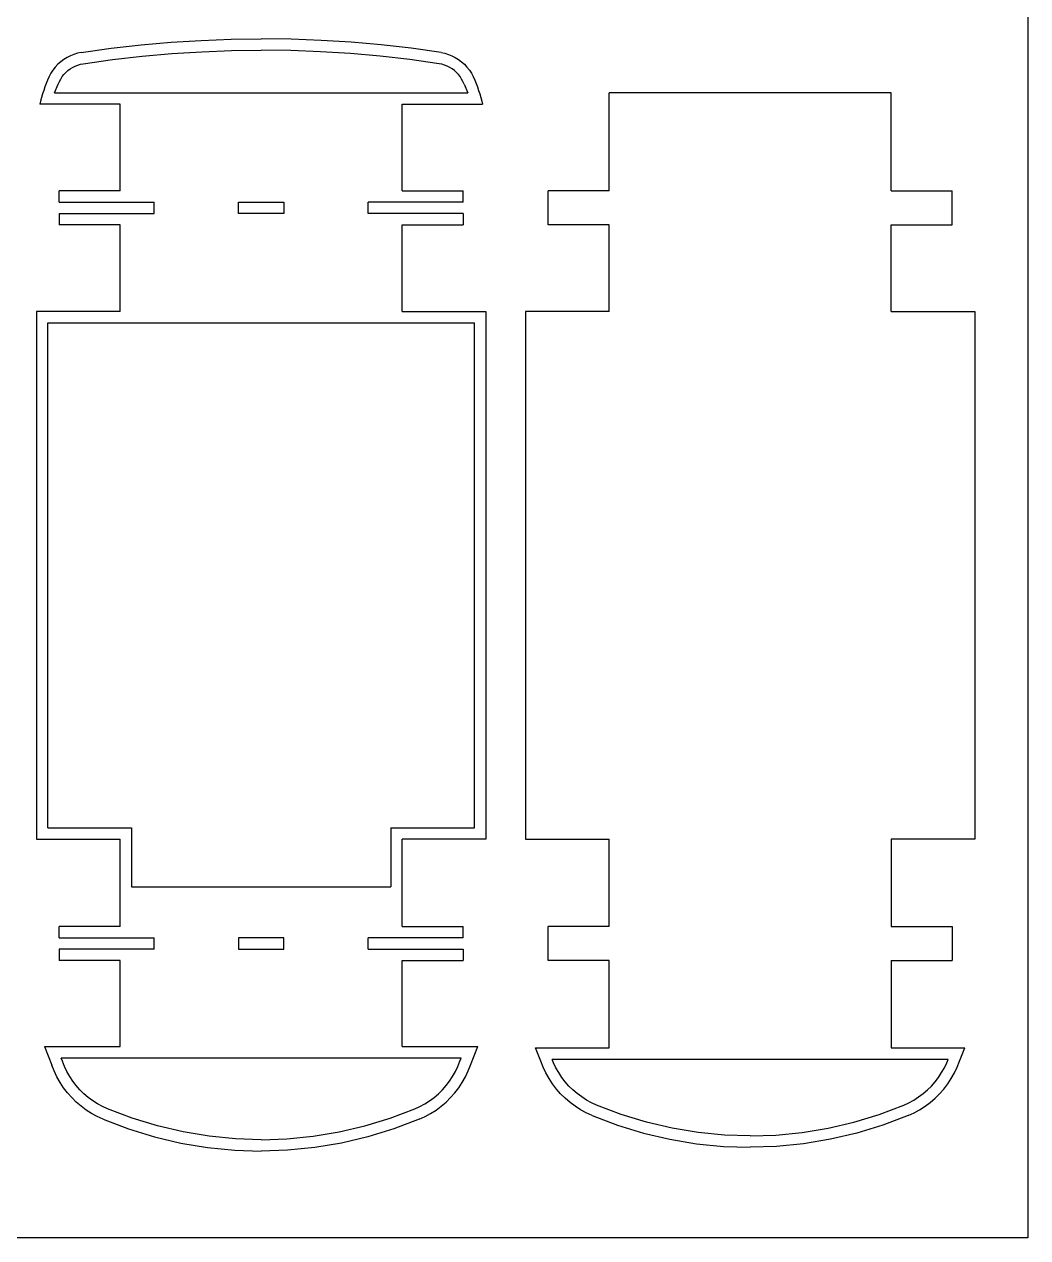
# Model space of a CAD drawing. Extents: x -24.2 to 24.2, y -5.6 to 5.6.
# Drawn here: x 18.86 to 24.15, y -5.58 to 0.82 of the extents above; entities that cross this region are included whole.
import ezdxf

# ---------------------------------------------------------------- set-up
doc = ezdxf.new("R2010")
doc.units = 0
doc.header["$MEASUREMENT"] = 0
doc.layers.get('0').update_dxf_attribs({"linetype": 'CONTINUOUS'})

msp = doc.modelspace()

# ---------------------------------------------------------------- linework, layer by layer
for p, q in [((24.1509, 5.583), (24.1509, -5.583)), ((19.3147, 0.6963), (19.4726, 0.7143)), ((19.4726, 0.7143), (19.6309, 0.7283)), ((19.6309, 0.7283), (19.7896, 0.7383)), ((19.7896, 0.7383), (19.9484, 0.7443)), ((19.9484, 0.7443), (20.1064, 0.7463)), ((20.2643, 0.7443), (20.1064, 0.7463)), ((20.4232, 0.7383), (20.2643, 0.7443)), ((20.5818, 0.7283), (20.4232, 0.7383)), ((20.7401, 0.7143), (20.5818, 0.7283)), ((20.898, 0.6963), (20.7401, 0.7143)), ((19.082, 0.6479), (19.0649, 0.6373)), ((19.0998, 0.657), (19.082, 0.6479)), ((19.1185, 0.6644), (19.0998, 0.657)), ((19.1377, 0.6702), (19.1185, 0.6644)), ((19.1573, 0.6743), (19.1377, 0.6702)), ((19.1573, 0.6743), (19.3147, 0.6963)), ((19.3223, 0.6367), (19.4787, 0.6546)), ((19.4787, 0.6546), (19.6355, 0.6685)), ((19.6355, 0.6685), (19.7926, 0.6784)), ((19.7926, 0.6784), (19.9499, 0.6844)), ((19.9499, 0.6844), (20.1064, 0.6863)), ((20.2628, 0.6844), (20.1064, 0.6863)), ((20.4201, 0.6784), (20.2628, 0.6844)), ((20.5773, 0.6685), (20.4201, 0.6784)), ((20.7341, 0.6546), (20.5773, 0.6685)), ((20.8905, 0.6367), (20.7341, 0.6546)), ((21.0554, 0.6743), (20.898, 0.6963)), ((21.0554, 0.6743), (21.0751, 0.6702)), ((21.0751, 0.6702), (21.0943, 0.6644)), ((21.0943, 0.6644), (21.1129, 0.657)), ((21.1129, 0.657), (21.1308, 0.6479)), ((21.1308, 0.6479), (21.1478, 0.6373)), ((19.0079, 0.5815), (18.997, 0.5647)), ((19.0203, 0.5973), (19.0079, 0.5815)), ((19.034, 0.6119), (19.0203, 0.5973)), ((19.0489, 0.6253), (19.034, 0.6119)), ((19.0649, 0.6373), (19.0489, 0.6253)), ((19.076, 0.569), (19.087, 0.5789)), ((19.087, 0.5789), (19.0988, 0.5878)), ((19.0988, 0.5878), (19.1114, 0.5956)), ((19.1114, 0.5956), (19.1246, 0.6022)), ((19.1246, 0.6022), (19.1383, 0.6077)), ((19.1383, 0.6077), (19.1524, 0.612)), ((19.1524, 0.612), (19.1675, 0.6151)), ((19.1675, 0.6151), (19.3223, 0.6367)), ((21.0452, 0.6151), (20.8905, 0.6367)), ((21.0603, 0.612), (21.0452, 0.6151)), ((21.0744, 0.6077), (21.0603, 0.612)), ((21.0882, 0.6022), (21.0744, 0.6077)), ((21.1013, 0.5956), (21.0882, 0.6022)), ((21.1139, 0.5878), (21.1013, 0.5956)), ((21.1257, 0.5789), (21.1139, 0.5878)), ((21.1367, 0.569), (21.1257, 0.5789)), ((21.1478, 0.6373), (21.1638, 0.6253)), ((21.1638, 0.6253), (21.1788, 0.6119)), ((21.1788, 0.6119), (21.1924, 0.5973)), ((21.1924, 0.5973), (21.2048, 0.5815)), ((21.2048, 0.5815), (21.2157, 0.5647)), ((18.9798, 0.5285), (18.9725, 0.5104)), ((18.9876, 0.5469), (18.9798, 0.5285)), ((18.997, 0.5647), (18.9876, 0.5469)), ((19.036, 0.5072), (19.0419, 0.5212)), ((19.0419, 0.5212), (19.0488, 0.5342)), ((19.0488, 0.5342), (19.0568, 0.5466)), ((19.0568, 0.5466), (19.0659, 0.5582)), ((19.0659, 0.5582), (19.076, 0.569)), ((21.1468, 0.5582), (21.1367, 0.569)), ((21.1559, 0.5466), (21.1468, 0.5582)), ((21.1639, 0.5342), (21.1559, 0.5466)), ((21.1709, 0.5212), (21.1639, 0.5342)), ((21.1768, 0.5072), (21.1709, 0.5212)), ((21.2157, 0.5647), (21.2251, 0.5469)), ((21.2251, 0.5469), (21.2329, 0.5285)), ((21.2329, 0.5285), (21.2403, 0.5104)), ((18.9529, 0.4553), (18.9472, 0.4367)), ((18.959, 0.4738), (18.9529, 0.4553)), ((18.9655, 0.4922), (18.959, 0.4738)), ((18.9725, 0.5104), (18.9655, 0.4922)), ((19.0167, 0.4617), (19.036, 0.5072)), ((19.0167, 0.4617), (21.196, 0.4617)), ((21.1768, 0.5072), (21.196, 0.4617)), ((21.2403, 0.5104), (21.2472, 0.4922)), ((21.2472, 0.4922), (21.2537, 0.4738)), ((21.2537, 0.4738), (21.2598, 0.4553)), ((21.2598, 0.4553), (21.2655, 0.4367)), ((21.9417, -0.056), (21.9417, 0.4617)), ((23.431, 0.4617), (21.9417, 0.4617)), ((23.431, -0.056), (23.431, 0.4617)), ((18.942, 0.4179), (18.9378, 0.4017)), ((19.3617, 0.4017), (18.9378, 0.4017)), ((18.9472, 0.4367), (18.942, 0.4179)), ((19.3617, -0.056), (19.3617, 0.4017)), ((20.851, 0.4017), (21.2749, 0.4017)), ((20.851, -0.056), (20.851, 0.4017)), ((21.2655, 0.4367), (21.2708, 0.4179)), ((21.2708, 0.4179), (21.2749, 0.4017)), ((19.3617, -0.056), (19.0412, -0.056)), ((19.0412, -0.116), (19.0412, -0.056)), ((20.851, -0.056), (21.1716, -0.056)), ((21.1716, -0.116), (21.1716, -0.056)), ((21.6212, -0.236), (21.6212, -0.056)), ((21.9417, -0.056), (21.6212, -0.056)), ((23.431, -0.056), (23.7516, -0.056)), ((23.7516, -0.236), (23.7516, -0.056)), ((19.0412, -0.116), (19.5417, -0.116)), ((19.5417, -0.176), (19.5417, -0.116)), ((19.9864, -0.176), (19.9864, -0.116)), ((19.9864, -0.116), (20.2264, -0.116)), ((20.2264, -0.116), (20.2264, -0.176)), ((20.671, -0.176), (20.671, -0.116)), ((21.1716, -0.116), (20.671, -0.116)), ((19.0412, -0.176), (19.5417, -0.176)), ((19.0412, -0.176), (19.0412, -0.236)), ((20.2264, -0.176), (19.9864, -0.176)), ((21.1716, -0.176), (20.671, -0.176)), ((21.1716, -0.176), (21.1716, -0.236)), ((19.3617, -0.236), (19.0412, -0.236)), ((19.3617, -0.6934), (19.3617, -0.236)), ((20.851, -0.6934), (20.851, -0.236)), ((20.851, -0.236), (21.1716, -0.236)), ((21.9417, -0.236), (21.6212, -0.236)), ((21.9417, -0.6934), (21.9417, -0.236)), ((23.431, -0.236), (23.7516, -0.236)), ((23.431, -0.6934), (23.431, -0.236)), ((18.9212, -0.6934), (18.9212, -3.4795)), ((19.3617, -0.6934), (18.9212, -0.6934)), ((20.851, -0.6934), (21.2916, -0.6934)), ((21.2916, -0.6934), (21.2916, -3.4795)), ((21.5012, -0.6934), (21.5012, -3.4795)), ((21.9417, -0.6934), (21.5012, -0.6934)), ((23.431, -0.6934), (23.8716, -0.6934)), ((23.8716, -0.6934), (23.8716, -3.4795)), ((18.9812, -0.7534), (21.2316, -0.7534)), ((18.9812, -3.4195), (18.9812, -0.7534)), ((21.2316, -3.4195), (21.2316, -0.7534)), ((18.9812, -3.4195), (19.4217, -3.4195)), ((19.4217, -3.4195), (19.4217, -3.7301)), ((20.791, -3.4195), (20.791, -3.7301)), ((20.791, -3.4195), (21.2316, -3.4195)), ((18.9212, -3.4795), (19.3617, -3.4795)), ((19.3617, -3.94), (19.3617, -3.4795)), ((21.2916, -3.4795), (20.851, -3.4795)), ((20.851, -3.94), (20.851, -3.4795)), ((21.5012, -3.4795), (21.9417, -3.4795)), ((21.9417, -3.94), (21.9417, -3.4795)), ((23.8716, -3.4795), (23.431, -3.4795)), ((23.431, -3.4795), (23.431, -3.94)), ((19.4217, -3.7301), (20.791, -3.7301)), ((19.0412, -4), (19.0412, -3.94)), ((19.3617, -3.94), (19.0412, -3.94)), ((20.851, -3.94), (21.1716, -3.94)), ((21.1716, -4), (21.1716, -3.94)), ((21.6212, -4.12), (21.6212, -3.94)), ((21.9417, -3.94), (21.6212, -3.94)), ((23.431, -3.94), (23.7516, -3.94)), ((23.7516, -3.94), (23.7516, -4.12)), ((19.0412, -4), (19.5417, -4)), ((19.5417, -4.06), (19.5417, -4)), ((20.2264, -4), (19.9864, -4)), ((19.9864, -4), (19.9864, -4.06)), ((20.2264, -4.06), (20.2264, -4)), ((21.1716, -4), (20.671, -4)), ((20.671, -4.06), (20.671, -4)), ((19.0412, -4.06), (19.0412, -4.12)), ((19.5417, -4.06), (19.0412, -4.06)), ((19.9864, -4.06), (20.2264, -4.06)), ((20.671, -4.06), (21.1716, -4.06)), ((21.1716, -4.06), (21.1716, -4.12)), ((19.3617, -4.12), (19.0412, -4.12)), ((19.3617, -4.5742), (19.3617, -4.12)), ((20.851, -4.5742), (20.851, -4.12)), ((20.851, -4.12), (21.1716, -4.12)), ((21.9417, -4.12), (21.6212, -4.12)), ((21.9417, -4.5813), (21.9417, -4.12)), ((23.431, -4.12), (23.7516, -4.12)), ((23.431, -4.12), (23.431, -4.5813)), ((18.9637, -4.5742), (19.3617, -4.5742)), ((18.9637, -4.5742), (19.0016, -4.6711)), ((20.851, -4.5742), (21.2491, -4.5742)), ((21.2111, -4.6711), (21.2491, -4.5742)), ((21.5816, -4.6511), (21.5543, -4.5813)), ((21.5543, -4.5813), (21.9417, -4.5813)), ((23.431, -4.5813), (23.8184, -4.5813)), ((23.7911, -4.6511), (23.8184, -4.5813)), ((19.014, -4.7026), (19.0016, -4.6711)), ((21.1611, -4.6344), (19.0517, -4.6344)), ((19.058, -4.6504), (19.0517, -4.6344)), ((19.0691, -4.6788), (19.058, -4.6504)), ((21.1437, -4.6788), (21.1548, -4.6504)), ((21.1548, -4.6504), (21.1611, -4.6344)), ((21.1988, -4.7026), (21.2111, -4.6711)), ((21.594, -4.6826), (21.5816, -4.6511)), ((23.7305, -4.6413), (21.6422, -4.6413)), ((21.6491, -4.6588), (21.6422, -4.6413)), ((21.6618, -4.6856), (21.6491, -4.6588)), ((23.711, -4.6856), (23.7237, -4.6588)), ((23.7237, -4.6588), (23.7305, -4.6413)), ((23.7788, -4.6826), (23.7911, -4.6511)), ((19.0285, -4.7332), (19.014, -4.7026)), ((19.0451, -4.7627), (19.0285, -4.7332)), ((19.0818, -4.7056), (19.0691, -4.6788)), ((19.0963, -4.7314), (19.0818, -4.7056)), ((19.1126, -4.7562), (19.0963, -4.7314)), ((21.1001, -4.7562), (21.1164, -4.7314)), ((21.1164, -4.7314), (21.131, -4.7056)), ((21.131, -4.7056), (21.1437, -4.6788)), ((21.1677, -4.7627), (21.1843, -4.7332)), ((21.1843, -4.7332), (21.1988, -4.7026)), ((21.6085, -4.7132), (21.594, -4.6826)), ((21.6251, -4.7427), (21.6085, -4.7132)), ((21.6763, -4.7114), (21.6618, -4.6856)), ((21.6926, -4.7362), (21.6763, -4.7114)), ((21.7106, -4.7597), (21.6926, -4.7362)), ((23.6621, -4.7597), (23.6801, -4.7362)), ((23.6801, -4.7362), (23.6964, -4.7114)), ((23.6964, -4.7114), (23.711, -4.6856)), ((23.7477, -4.7427), (23.7643, -4.7132)), ((23.7643, -4.7132), (23.7788, -4.6826)), ((19.0637, -4.7909), (19.0451, -4.7627)), ((19.0842, -4.8178), (19.0637, -4.7909)), ((19.1306, -4.7797), (19.1126, -4.7562)), ((19.1502, -4.802), (19.1306, -4.7797)), ((19.1714, -4.8228), (19.1502, -4.802)), ((21.0414, -4.8228), (21.0625, -4.802)), ((21.0625, -4.802), (21.0821, -4.7797)), ((21.0821, -4.7797), (21.1001, -4.7562)), ((21.1285, -4.8178), (21.149, -4.7909)), ((21.149, -4.7909), (21.1677, -4.7627)), ((21.6437, -4.7709), (21.6251, -4.7427)), ((21.6642, -4.7978), (21.6437, -4.7709)), ((21.6866, -4.8232), (21.6642, -4.7978)), ((21.7302, -4.782), (21.7106, -4.7597)), ((21.7514, -4.8028), (21.7302, -4.782)), ((21.7739, -4.8222), (21.7514, -4.8028)), ((23.5989, -4.8222), (23.6214, -4.8028)), ((23.6214, -4.8028), (23.6425, -4.782)), ((23.6425, -4.782), (23.6621, -4.7597)), ((23.6861, -4.8232), (23.7085, -4.7978)), ((23.7085, -4.7978), (23.729, -4.7709)), ((23.729, -4.7709), (23.7477, -4.7427)), ((19.1066, -4.8432), (19.0842, -4.8178)), ((19.1307, -4.867), (19.1066, -4.8432)), ((19.1564, -4.8891), (19.1307, -4.867)), ((19.1939, -4.8422), (19.1714, -4.8228)), ((19.2177, -4.8599), (19.1939, -4.8422)), ((19.2426, -4.8759), (19.2177, -4.8599)), ((20.9701, -4.8759), (20.9951, -4.8599)), ((20.9951, -4.8599), (21.0189, -4.8422)), ((21.0189, -4.8422), (21.0414, -4.8228)), ((21.0564, -4.8891), (21.082, -4.867)), ((21.082, -4.867), (21.1061, -4.8432)), ((21.1061, -4.8432), (21.1285, -4.8178)), ((21.7107, -4.847), (21.6866, -4.8232)), ((21.7364, -4.8691), (21.7107, -4.847)), ((21.7977, -4.8399), (21.7739, -4.8222)), ((21.8226, -4.8559), (21.7977, -4.8399)), ((21.8487, -4.8701), (21.8226, -4.8559)), ((23.5241, -4.8701), (23.5501, -4.8559)), ((23.5501, -4.8559), (23.5751, -4.8399)), ((23.5751, -4.8399), (23.5989, -4.8222)), ((23.6364, -4.8691), (23.662, -4.847)), ((23.662, -4.847), (23.6861, -4.8232)), ((19.1835, -4.9092), (19.1564, -4.8891)), ((19.212, -4.9275), (19.1835, -4.9092)), ((19.2417, -4.9437), (19.212, -4.9275)), ((19.2687, -4.8901), (19.2426, -4.8759)), ((19.2957, -4.9025), (19.2687, -4.8901)), ((19.4258, -4.9518), (19.2957, -4.9025)), ((20.7869, -4.9518), (20.9171, -4.9025)), ((20.9171, -4.9025), (20.9441, -4.8901)), ((20.9441, -4.8901), (20.9701, -4.8759)), ((20.971, -4.9437), (21.0007, -4.9275)), ((21.0007, -4.9275), (21.0292, -4.9092)), ((21.0292, -4.9092), (21.0564, -4.8891)), ((21.7635, -4.8892), (21.7364, -4.8691)), ((21.792, -4.9075), (21.7635, -4.8892)), ((21.8217, -4.9237), (21.792, -4.9075)), ((21.8525, -4.9379), (21.8217, -4.9237)), ((21.8757, -4.8825), (21.8487, -4.8701)), ((22.0058, -4.9318), (21.8757, -4.8825)), ((22.139, -4.9725), (22.0058, -4.9318)), ((23.2337, -4.9725), (23.3669, -4.9318)), ((23.3669, -4.9318), (23.4971, -4.8825)), ((23.4971, -4.8825), (23.5241, -4.8701)), ((23.5202, -4.9379), (23.551, -4.9237)), ((23.551, -4.9237), (23.5807, -4.9075)), ((23.5807, -4.9075), (23.6092, -4.8892)), ((23.6092, -4.8892), (23.6364, -4.8691)), ((19.2725, -4.9579), (19.2417, -4.9437)), ((19.2725, -4.9579), (19.4064, -5.0086)), ((19.559, -4.9925), (19.4258, -4.9518)), ((19.6946, -5.0243), (19.559, -4.9925)), ((20.5182, -5.0243), (20.6537, -4.9925)), ((20.6537, -4.9925), (20.7869, -4.9518)), ((20.9402, -4.9579), (20.8063, -5.0086)), ((20.9402, -4.9579), (20.971, -4.9437)), ((21.8525, -4.9379), (21.9864, -4.9886)), ((21.9864, -4.9886), (22.1234, -5.0305)), ((22.2746, -5.0043), (22.139, -4.9725)), ((23.0982, -5.0043), (23.2337, -4.9725)), ((23.3863, -4.9886), (23.2494, -5.0305)), ((23.5202, -4.9379), (23.3863, -4.9886)), ((19.4064, -5.0086), (19.5434, -5.0505)), ((19.5434, -5.0505), (19.6828, -5.0832)), ((19.8319, -5.0472), (19.6946, -5.0243)), ((19.9705, -5.0609), (19.8319, -5.0472)), ((20.2422, -5.0609), (20.3808, -5.0472)), ((20.3808, -5.0472), (20.5182, -5.0243)), ((20.6694, -5.0505), (20.53, -5.0832)), ((20.8063, -5.0086), (20.6694, -5.0505)), ((22.1234, -5.0305), (22.2628, -5.0632)), ((22.4119, -5.0272), (22.2746, -5.0043)), ((22.5505, -5.0409), (22.4119, -5.0272)), ((22.6864, -5.0454), (22.5505, -5.0409)), ((22.6864, -5.0454), (22.8222, -5.0409)), ((22.8222, -5.0409), (22.9608, -5.0272)), ((22.9608, -5.0272), (23.0982, -5.0043)), ((23.2494, -5.0305), (23.11, -5.0632)), ((19.6828, -5.0832), (19.824, -5.1067)), ((19.824, -5.1067), (19.9666, -5.1208)), ((19.9666, -5.1208), (20.1064, -5.1254)), ((20.1064, -5.0654), (19.9705, -5.0609)), ((20.1064, -5.0654), (20.2422, -5.0609)), ((20.2462, -5.1208), (20.1064, -5.1254)), ((20.3887, -5.1067), (20.2462, -5.1208)), ((20.53, -5.0832), (20.3887, -5.1067)), ((22.2628, -5.0632), (22.404, -5.0867)), ((22.404, -5.0867), (22.5466, -5.1008)), ((22.5466, -5.1008), (22.6864, -5.1054)), ((22.8262, -5.1008), (22.6864, -5.1054)), ((22.9687, -5.0867), (22.8262, -5.1008)), ((23.11, -5.0632), (22.9687, -5.0867)), ((24.1509, -5.583), (-24.1509, -5.583))]:
    msp.add_line(p, q)

doc.saveas('drawing.dxf')
